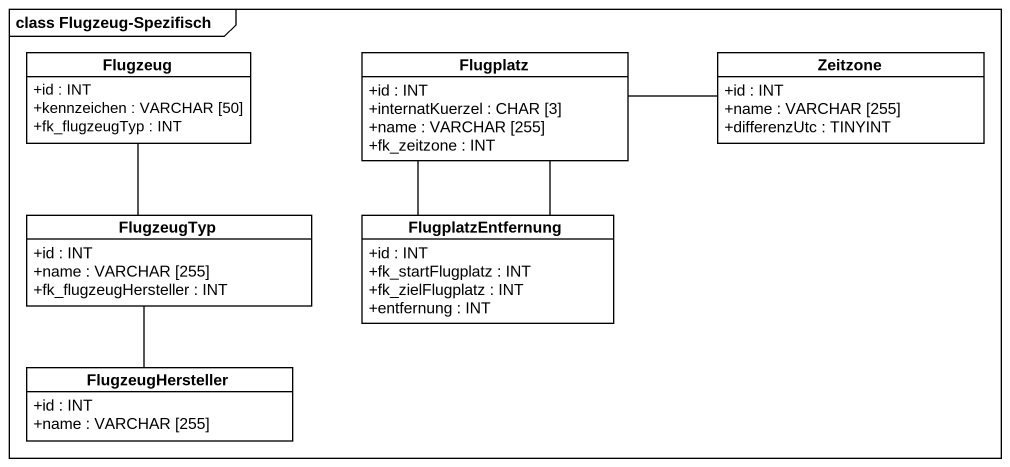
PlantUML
@startuml
mainframe class Flugzeug-Spezifisch
hide circle
hide empty members
skinparam classAttributeIconSize 0
class Flugzeug {
  +id : INT
  +kennzeichen : VARCHAR [50]
  +fk_flugzeugTyp : INT
}
class Flugplatz {
  +id : INT
  +internatKuerzel : CHAR [3]
  +name : VARCHAR [255]
  +fk_zeitzone : INT
}
class Zeitzone {
  +id : INT
  +name : VARCHAR [255]
  +differenzUtc : TINYINT
}
class FlugzeugTyp {
  +id : INT
  +name : VARCHAR [255]
  +fk_flugzeugHersteller : INT
}
class FlugplatzEntfernung {
  +id : INT
  +fk_startFlugplatz : INT
  +fk_zielFlugplatz : INT
  +entfernung : INT
}
class FlugzeugHersteller {
  +id : INT
  +name : VARCHAR [255]
}
Flugzeug -- FlugzeugTyp
Flugplatz -right- Zeitzone
FlugzeugTyp -- FlugzeugHersteller
FlugplatzEntfernung -up- Flugplatz
FlugplatzEntfernung -up- Flugplatz
@enduml
